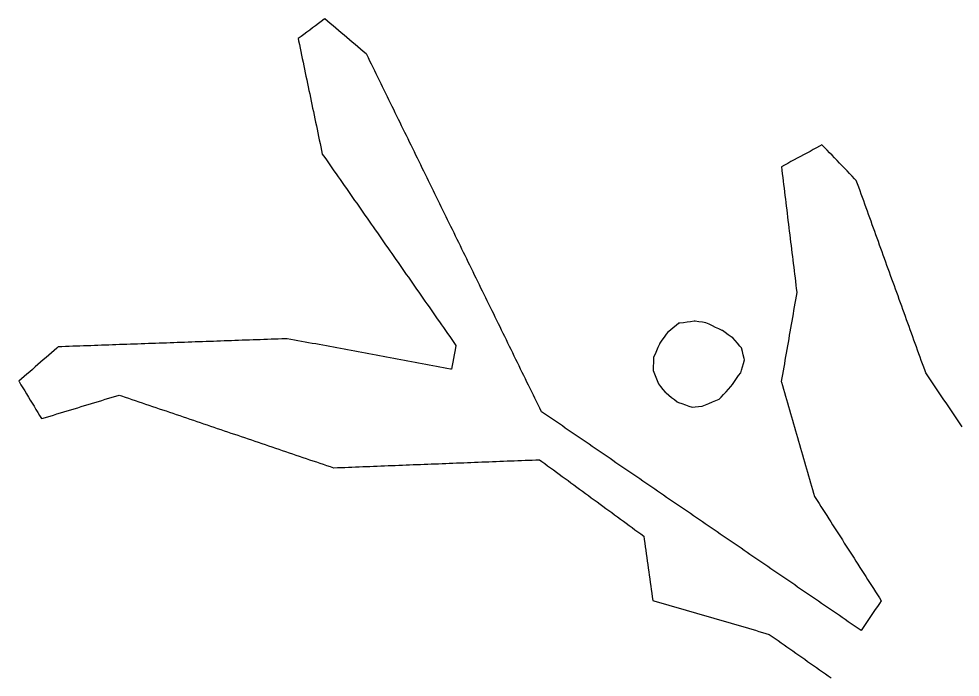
# Model space of a CAD drawing. Header units: millimetres. Extents: x 230 to 3347, y 514 to 5196.
# Drawn here: x 264.7 to 525.6, y 2448 to 2630.4 of the extents above; entities that cross this region are included whole.
import ezdxf

# ---------------------------------------------------------------- set-up
doc = ezdxf.new("R2010")
doc.units = ezdxf.units.MM
for name, color, linetype in [('ALL_ISLANDS', 7, 'Continuous'), ('OUTLINE_ISLAND_01', 7, 'Continuous'), ('OUTLINE_ISLAND_29', 7, 'Continuous')]:
    doc.layers.add(name, color=color, linetype=linetype)

msp = doc.modelspace()

# ---------------------------------------------------------------- linework, layer by layer
at = {"layer": 'ALL_ISLANDS'}
msp.add_lwpolyline([(526.1224, 2517.4189), (525.562, 2518.2472), (525.0016, 2519.0754), (524.4412, 2519.9036), (523.8807, 2520.7318), (523.3203, 2521.56), (522.7599, 2522.3882), (522.1995, 2523.2164), (521.639, 2524.0446), (521.0786, 2524.8728), (520.5182, 2525.701), (519.9578, 2526.5292), (519.3974, 2527.3574), (518.8369, 2528.1856), (518.2765, 2529.0139), (517.7161, 2529.8421), (517.1557, 2530.6703), (516.5953, 2531.4985), (516.0348, 2532.3267), (515.8185, 2532.9251), (515.4787, 2533.8656), (515.1388, 2534.8061), (514.7989, 2535.7465), (514.459, 2536.687), (514.1191, 2537.6275), (513.7792, 2538.5679), (513.4393, 2539.5084), (513.0994, 2540.4489), (512.7595, 2541.3893), (512.4197, 2542.3298), (512.0798, 2543.2703), (511.7399, 2544.2107), (511.4, 2545.1512), (511.0601, 2546.0917), (510.7202, 2547.0321), (510.3803, 2547.9726), (510.0404, 2548.9131), (509.7005, 2549.8535), (509.3606, 2550.794), (509.0208, 2551.7344), (508.6809, 2552.6749), (508.341, 2553.6154), (508.0011, 2554.5558), (507.6612, 2555.4963), (507.3213, 2556.4368), (506.9814, 2557.3772), (506.6415, 2558.3177), (506.3016, 2559.2582), (505.9617, 2560.1986), (505.6219, 2561.1391), (505.282, 2562.0796), (504.9421, 2563.02), (504.6022, 2563.9605), (504.2623, 2564.901), (503.9224, 2565.8414), (503.5825, 2566.7819), (503.2426, 2567.7224), (502.9027, 2568.6628), (502.5629, 2569.6033), (502.223, 2570.5438), (501.8831, 2571.4842), (501.5432, 2572.4247), (501.2033, 2573.3651), (500.8634, 2574.3056), (500.5235, 2575.2461), (500.1836, 2576.1865), (499.8437, 2577.127), (499.5038, 2578.0675), (499.164, 2579.0079), (498.8241, 2579.9484), (498.4842, 2580.8889), (498.1443, 2581.8293), (497.8044, 2582.7698), (497.4645, 2583.7103), (497.1246, 2584.6507), (496.7847, 2585.5912), (496.2989, 2586.0946), (495.6044, 2586.8141), (494.9099, 2587.5336), (494.2154, 2588.2531), (493.5209, 2588.9726), (492.8264, 2589.6921), (492.132, 2590.4116), (491.4375, 2591.1311), (490.743, 2591.8506), (490.0485, 2592.5701), (489.354, 2593.2896), (488.6595, 2594.0091), (487.9651, 2594.7287), (487.2706, 2595.4482), (486.5954, 2595.0852), (485.7146, 2594.6117), (484.8338, 2594.1382), (483.9531, 2593.6647), (483.0723, 2593.1912), (482.1915, 2592.7177), (481.3107, 2592.2442), (480.4299, 2591.7706), (479.5491, 2591.2971), (478.6683, 2590.8236), (477.7875, 2590.3501), (476.9067, 2589.8766), (476.026, 2589.4031), (476.1471, 2588.4144), (476.2687, 2587.4219), (476.3904, 2586.4293), (476.512, 2585.4367), (476.6336, 2584.4441), (476.7552, 2583.4516), (476.8769, 2582.459), (476.9985, 2581.4664), (477.1201, 2580.4738), (477.2418, 2579.4812), (477.3634, 2578.4887), (477.485, 2577.4961), (477.6066, 2576.5035), (477.7283, 2575.5109), (477.8499, 2574.5184), (477.9715, 2573.5258), (478.0932, 2572.5332), (478.2148, 2571.5406), (478.3364, 2570.5481), (478.458, 2569.5555), (478.5797, 2568.5629), (478.7013, 2567.5703), (478.8229, 2566.5778), (478.9446, 2565.5852), (479.0662, 2564.5926), (479.1878, 2563.6), (479.3094, 2562.6075), (479.4311, 2561.6149), (479.5527, 2560.6223), (479.6743, 2559.6297), (479.796, 2558.6372), (479.9176, 2557.6446), (480.0392, 2556.652), (480.1608, 2555.6594), (480.2825, 2554.6669), (480.2622, 2554.55), (480.0916, 2553.5647), (479.9209, 2552.5794), (479.7503, 2551.594), (479.5796, 2550.6087), (479.409, 2549.6234), (479.2383, 2548.638), (479.0677, 2547.6527), (478.897, 2546.6674), (478.7264, 2545.6821), (478.5557, 2544.6967), (478.385, 2543.7114), (478.2144, 2542.7261), (478.0437, 2541.7407), (477.8731, 2540.7554), (477.7024, 2539.7701), (477.5318, 2538.7847), (477.3611, 2537.7994), (477.1905, 2536.8141), (477.0198, 2535.8287), (476.8492, 2534.8434), (476.6785, 2533.8581), (476.5079, 2532.8727), (476.3372, 2531.8874), (476.1666, 2530.9021), (475.9959, 2529.9168), (476.0436, 2529.7519), (476.3219, 2528.7914), (476.6001, 2527.8309), (476.8784, 2526.8704), (477.1566, 2525.9099), (477.4349, 2524.9494), (477.7131, 2523.9889), (477.9914, 2523.0284), (478.2696, 2522.0679), (478.5479, 2521.1074), (478.8261, 2520.1468), (479.1043, 2519.1863), (479.3826, 2518.2258), (479.6608, 2517.2653), (479.9391, 2516.3048), (480.2173, 2515.3443), (480.4956, 2514.3838), (480.7738, 2513.4233), (481.0521, 2512.4628), (481.3303, 2511.5023), (481.6086, 2510.5417), (481.8868, 2509.5812), (482.1651, 2508.6207), (482.4433, 2507.6602), (482.7215, 2506.6997), (482.9998, 2505.7392), (483.278, 2504.7787), (483.5563, 2503.8182), (483.8345, 2502.8577), (484.1128, 2501.8972), (484.391, 2500.9366), (484.6693, 2499.9761), (484.9475, 2499.0156), (485.2258, 2498.0551), (485.3716, 2497.8273), (485.9107, 2496.9851), (486.4498, 2496.1428), (486.9889, 2495.3006), (487.5281, 2494.4584), (488.0672, 2493.6161), (488.6063, 2492.7739), (489.1454, 2491.9317), (489.6845, 2491.0894), (490.2237, 2490.2472), (490.7628, 2489.405), (491.3019, 2488.5628), (491.841, 2487.7205), (492.3801, 2486.8783), (492.9193, 2486.0361), (493.4584, 2485.1938), (493.9975, 2484.3516), (494.5366, 2483.5094), (495.0757, 2482.6671), (495.6148, 2481.8249), (496.154, 2480.9827), (496.6931, 2480.1405), (497.2322, 2479.2982), (497.7713, 2478.456), (498.3104, 2477.6138), (498.8496, 2476.7715), (499.3887, 2475.9293), (499.9278, 2475.0871), (500.4669, 2474.2449), (501.006, 2473.4026), (501.5451, 2472.5604), (502.0843, 2471.7182), (502.6234, 2470.8759), (503.1625, 2470.0337), (503.7016, 2469.1915), (503.1745, 2468.4207), (502.61, 2467.5952), (502.0455, 2466.7698), (501.481, 2465.9443), (500.9165, 2465.1189), (500.352, 2464.2935), (499.7875, 2463.468), (499.2231, 2462.6426), (498.6586, 2461.8171), (498.0941, 2460.9917), (497.8589, 2461.1526), (497.0335, 2461.7171), (496.2081, 2462.2817), (495.3827, 2462.8463), (494.5574, 2463.4109), (493.732, 2463.9754), (492.9066, 2464.54), (492.0812, 2465.1046), (491.2558, 2465.6691), (490.4304, 2466.2337), (489.605, 2466.7983), (488.7797, 2467.3629), (487.9543, 2467.9274), (487.1289, 2468.492), (486.3035, 2469.0566), (485.4781, 2469.6212), (484.6527, 2470.1857), (483.8274, 2470.7503), (483.002, 2471.3149), (482.1766, 2471.8794), (481.3512, 2472.444), (480.5258, 2473.0086), (479.7004, 2473.5732), (478.8751, 2474.1377), (478.0497, 2474.7023), (477.2243, 2475.2669), (476.3989, 2475.8314), (475.5735, 2476.396), (474.7481, 2476.9606), (473.9228, 2477.5252), (473.0974, 2478.0897), (472.272, 2478.6543), (471.4466, 2479.2189), (470.6212, 2479.7835), (469.7958, 2480.348), (468.9705, 2480.9126), (468.1451, 2481.4772), (467.3197, 2482.0417), (466.4943, 2482.6063), (465.6689, 2483.1709), (464.8435, 2483.7355), (464.0182, 2484.3), (463.1928, 2484.8646), (462.3674, 2485.4292), (461.542, 2485.9938), (460.7166, 2486.5583), (459.8912, 2487.1229), (459.0659, 2487.6875), (458.2405, 2488.252), (457.4151, 2488.8166), (456.5897, 2489.3812), (455.7643, 2489.9458), (454.9389, 2490.5103), (454.1136, 2491.0749), (453.2882, 2491.6395), (452.4628, 2492.2041), (451.6374, 2492.7686), (450.812, 2493.3332), (449.9866, 2493.8978), (449.1613, 2494.4623), (448.3359, 2495.0269), (447.5105, 2495.5915), (446.6851, 2496.1561), (445.8597, 2496.7206), (445.0343, 2497.2852), (444.209, 2497.8498), (443.3836, 2498.4143), (442.5582, 2498.9789), (441.7328, 2499.5435), (440.9074, 2500.1081), (440.082, 2500.6726), (439.2567, 2501.2372), (438.4313, 2501.8018), (437.6059, 2502.3664), (436.7805, 2502.9309), (435.9551, 2503.4955), (435.1297, 2504.0601), (434.3044, 2504.6246), (433.479, 2505.1892), (432.6536, 2505.7538), (431.8282, 2506.3184), (431.0028, 2506.8829), (430.1774, 2507.4475), (429.3521, 2508.0121), (428.5267, 2508.5767), (427.7013, 2509.1412), (426.8759, 2509.7058), (426.0505, 2510.2704), (425.2251, 2510.8349), (424.3998, 2511.3995), (423.5744, 2511.9641), (422.749, 2512.5287), (421.9236, 2513.0932), (421.0982, 2513.6578), (420.2728, 2514.2224), (419.4475, 2514.7869), (418.6221, 2515.3515), (417.7967, 2515.9161), (416.9713, 2516.4807), (416.1459, 2517.0452), (415.3205, 2517.6098), (414.4952, 2518.1744), (413.6698, 2518.739), (412.8444, 2519.3035), (412.019, 2519.8681), (411.1936, 2520.4327), (410.3682, 2520.9972), (409.5428, 2521.5618), (409.4802, 2521.6899), (409.0405, 2522.588), (408.6009, 2523.4862), (408.1612, 2524.3844), (407.7216, 2525.2826), (407.2819, 2526.1807), (406.8423, 2527.0789), (406.4026, 2527.9771), (405.963, 2528.8752), (405.5233, 2529.7734), (405.0837, 2530.6716), (404.644, 2531.5697), (404.2044, 2532.4679), (403.7647, 2533.3661), (403.3251, 2534.2642), (402.8854, 2535.1624), (402.4458, 2536.0606), (402.0061, 2536.9587), (401.5665, 2537.8569), (401.1268, 2538.7551), (400.6872, 2539.6533), (400.2475, 2540.5514), (399.8079, 2541.4496), (399.3682, 2542.3478), (398.9286, 2543.2459), (398.4889, 2544.1441), (398.0493, 2545.0423), (397.6096, 2545.9404), (397.1699, 2546.8386), (396.7303, 2547.7368), (396.2906, 2548.6349), (395.851, 2549.5331), (395.4113, 2550.4313), (394.9717, 2551.3294), (394.532, 2552.2276), (394.0924, 2553.1258), (393.6527, 2554.024), (393.2131, 2554.9221), (392.7734, 2555.8203), (392.3338, 2556.7185), (391.8941, 2557.6166), (391.4545, 2558.5148), (391.0148, 2559.413), (390.5752, 2560.3111), (390.1355, 2561.2093), (389.6959, 2562.1075), (389.2562, 2563.0056), (388.8166, 2563.9038), (388.3769, 2564.802), (387.9373, 2565.7002), (387.4976, 2566.5983), (387.058, 2567.4965), (386.6183, 2568.3947), (386.1787, 2569.2928), (385.739, 2570.191), (385.2994, 2571.0892), (384.8597, 2571.9873), (384.4201, 2572.8855), (383.9804, 2573.7837), (383.5408, 2574.6818), (383.1011, 2575.58), (382.6615, 2576.4782), (382.2218, 2577.3763), (381.7822, 2578.2745), (381.3425, 2579.1727), (380.9029, 2580.0709), (380.4632, 2580.969), (380.0236, 2581.8672), (379.5839, 2582.7654), (379.1443, 2583.6635), (378.7046, 2584.5617), (378.265, 2585.4599), (377.8253, 2586.358), (377.3857, 2587.2562), (376.946, 2588.1544), (376.5064, 2589.0525), (376.0667, 2589.9507), (375.6271, 2590.8489), (375.1874, 2591.747), (374.7478, 2592.6452), (374.3081, 2593.5434), (373.8685, 2594.4416), (373.4288, 2595.3397), (372.9892, 2596.2379), (372.5495, 2597.1361), (372.1099, 2598.0342), (371.6702, 2598.9324), (371.2306, 2599.8306), (370.7909, 2600.7287), (370.3513, 2601.6269), (369.9116, 2602.5251), (369.472, 2603.4232), (369.0323, 2604.3214), (368.5927, 2605.2196), (368.153, 2606.1178), (367.7134, 2607.0159), (367.2737, 2607.9141), (366.8341, 2608.8123), (366.3944, 2609.7104), (365.9548, 2610.6086), (365.5151, 2611.5068), (365.0755, 2612.4049), (364.6358, 2613.3031), (364.1962, 2614.2013), (363.7565, 2615.0994), (363.3169, 2615.9976), (362.8772, 2616.8958), (362.4376, 2617.7939), (361.9979, 2618.6921), (361.5582, 2619.5903), (361.1186, 2620.4885), (360.9154, 2620.661), (360.1531, 2621.3083), (359.3909, 2621.9556), (358.6286, 2622.6029), (357.8664, 2623.2502), (357.1041, 2623.8974), (356.3419, 2624.5447), (355.5796, 2625.192), (354.8174, 2625.8393), (354.0551, 2626.4866), (353.2929, 2627.1339), (352.5306, 2627.7811), (351.7684, 2628.4284), (351.0061, 2629.0757), (350.2439, 2629.723), (349.4816, 2630.3703), (349.3226, 2630.2521), (348.5199, 2629.6557), (347.7172, 2629.0593), (346.9145, 2628.4629), (346.1118, 2627.8665), (345.3091, 2627.2702), (344.5064, 2626.6738), (343.7037, 2626.0774), (342.901, 2625.481), (342.0983, 2624.8846), (342.2313, 2624.2504), (342.4365, 2623.2717), (342.6418, 2622.293), (342.847, 2621.3143), (343.0523, 2620.3356), (343.2575, 2619.3569), (343.4628, 2618.3782), (343.668, 2617.3994), (343.8733, 2616.4207), (344.0785, 2615.442), (344.2838, 2614.4633), (344.489, 2613.4846), (344.6943, 2612.5059), (344.8995, 2611.5272), (345.1048, 2610.5485), (345.31, 2609.5698), (345.5153, 2608.5911), (345.7205, 2607.6124), (345.9258, 2606.6336), (346.131, 2605.6549), (346.3363, 2604.6762), (346.5415, 2603.6975), (346.7468, 2602.7188), (346.952, 2601.7401), (347.1573, 2600.7614), (347.3625, 2599.7827), (347.5678, 2598.804), (347.773, 2597.8253), (347.9783, 2596.8465), (348.1835, 2595.8678), (348.3888, 2594.8891), (348.594, 2593.9104), (348.7993, 2592.9317), (349.1734, 2592.3961), (349.746, 2591.5762), (350.3186, 2590.7564), (350.8913, 2589.9366), (351.4639, 2589.1167), (352.0365, 2588.2969), (352.6091, 2587.4771), (353.1817, 2586.6573), (353.7543, 2585.8374), (354.3269, 2585.0176), (354.8995, 2584.1978), (355.4721, 2583.378), (356.0448, 2582.5581), (356.6174, 2581.7383), (357.19, 2580.9185), (357.7626, 2580.0986), (358.3352, 2579.2788), (358.9078, 2578.459), (359.4804, 2577.6392), (360.053, 2576.8193), (360.6256, 2575.9995), (361.1983, 2575.1797), (361.7709, 2574.3599), (362.3435, 2573.54), (362.9161, 2572.7202), (363.4887, 2571.9004), (364.0613, 2571.0806), (364.6339, 2570.2607), (365.2065, 2569.4409), (365.7792, 2568.6211), (366.3518, 2567.8012), (366.9244, 2566.9814), (367.497, 2566.1616), (368.0696, 2565.3418), (368.6422, 2564.5219), (369.2148, 2563.7021), (369.7874, 2562.8823), (370.36, 2562.0625), (370.9327, 2561.2426), (371.5053, 2560.4228), (372.0779, 2559.603), (372.6505, 2558.7831), (373.2231, 2557.9633), (373.7957, 2557.1435), (374.3683, 2556.3237), (374.9409, 2555.5038), (375.5135, 2554.684), (376.0862, 2553.8642), (376.6588, 2553.0444), (377.2314, 2552.2245), (377.804, 2551.4047), (378.3766, 2550.5849), (378.9492, 2549.7651), (379.5218, 2548.9452), (380.0944, 2548.1254), (380.667, 2547.3056), (381.2397, 2546.4857), (381.8123, 2545.6659), (382.3849, 2544.8461), (382.9575, 2544.0263), (383.5301, 2543.2064), (384.1027, 2542.3866), (384.6753, 2541.5668), (385.2479, 2540.747), (385.8206, 2539.9271), (385.6938, 2539.2371), (385.5131, 2538.2536), (385.3325, 2537.27), (385.1518, 2536.2865), (384.9711, 2535.3029), (384.7904, 2534.3194), (384.6098, 2533.3359), (384.3343, 2533.387), (383.3511, 2533.5693), (382.3678, 2533.7517), (381.3846, 2533.9341), (380.4014, 2534.1165), (379.4182, 2534.2989), (378.4349, 2534.4813), (377.4517, 2534.6637), (376.4685, 2534.8461), (375.4853, 2535.0284), (374.502, 2535.2108), (373.5188, 2535.3932), (372.5356, 2535.5756), (371.5523, 2535.758), (370.5691, 2535.9404), (369.5859, 2536.1228), (368.6027, 2536.3052), (367.6194, 2536.4876), (366.6362, 2536.6699), (365.653, 2536.8523), (364.6698, 2537.0347), (363.6865, 2537.2171), (362.7033, 2537.3995), (361.7201, 2537.5819), (360.7369, 2537.7643), (359.7536, 2537.9467), (358.7704, 2538.1291), (357.7872, 2538.3114), (356.804, 2538.4938), (355.8207, 2538.6762), (354.8375, 2538.8586), (353.8543, 2539.041), (352.871, 2539.2234), (351.8878, 2539.4058), (350.9046, 2539.5882), (349.9214, 2539.7706), (348.9381, 2539.9529), (347.9549, 2540.1353), (346.9717, 2540.3177), (345.9885, 2540.5001), (345.0052, 2540.6825), (344.022, 2540.8649), (343.0388, 2541.0473), (342.0556, 2541.2297), (341.0723, 2541.412), (340.0891, 2541.5944), (339.1059, 2541.7768), (338.5959, 2541.7588), (337.5966, 2541.7235), (336.5972, 2541.6881), (335.5978, 2541.6528), (334.5984, 2541.6174), (333.5991, 2541.5821), (332.5997, 2541.5468), (331.6003, 2541.5114), (330.6009, 2541.4761), (329.6016, 2541.4407), (328.6022, 2541.4054), (327.6028, 2541.3701), (326.6034, 2541.3347), (325.6041, 2541.2994), (324.6047, 2541.264), (323.6053, 2541.2287), (322.6059, 2541.1934), (321.6066, 2541.158), (320.6072, 2541.1227), (319.6078, 2541.0873), (318.6084, 2541.052), (317.6091, 2541.0167), (316.6097, 2540.9813), (315.6103, 2540.946), (314.6109, 2540.9106), (313.6116, 2540.8753), (312.6122, 2540.84), (311.6128, 2540.8046), (310.6134, 2540.7693), (309.614, 2540.7339), (308.6147, 2540.6986), (307.6153, 2540.6633), (306.6159, 2540.6279), (305.6165, 2540.5926), (304.6172, 2540.5573), (303.6178, 2540.5219), (302.6184, 2540.4866), (301.619, 2540.4512), (300.6197, 2540.4159), (299.6203, 2540.3806), (298.6209, 2540.3452), (297.6215, 2540.3099), (296.6222, 2540.2745), (295.6228, 2540.2392), (294.6234, 2540.2039), (293.624, 2540.1685), (292.6247, 2540.1332), (291.6253, 2540.0978), (290.6259, 2540.0625), (289.6265, 2540.0272), (288.6272, 2539.9918), (287.6278, 2539.9565), (286.6284, 2539.9211), (285.629, 2539.8858), (284.6297, 2539.8505), (283.6303, 2539.8151), (282.6309, 2539.7798), (281.6315, 2539.7444), (280.6322, 2539.7091), (279.6328, 2539.6738), (278.6334, 2539.6384), (277.634, 2539.6031), (276.6347, 2539.5677), (275.6353, 2539.5324), (275.2608, 2539.2062), (274.5068, 2538.5493), (273.7528, 2537.8924), (272.9988, 2537.2356), (272.2448, 2536.5787), (271.4908, 2535.9218), (270.7368, 2535.265), (269.9827, 2534.6081), (269.2287, 2533.9512), (268.4747, 2533.2944), (267.7207, 2532.6375), (266.9667, 2531.9806), (266.2127, 2531.3238), (265.4587, 2530.6669), (264.7047, 2530.01), (264.7705, 2529.9015), (265.2892, 2529.0466), (265.8079, 2528.1916), (266.3266, 2527.3367), (266.8453, 2526.4817), (267.364, 2525.6268), (267.8827, 2524.7718), (268.4014, 2523.9169), (268.9201, 2523.0619), (269.4388, 2522.2069), (269.9575, 2521.352), (270.4762, 2520.497), (270.9949, 2519.6421), (271.4463, 2519.779), (272.4033, 2520.0692), (273.3602, 2520.3594), (274.3172, 2520.6496), (275.2742, 2520.9398), (276.2311, 2521.23), (277.1881, 2521.5202), (278.1451, 2521.8104), (279.102, 2522.1006), (280.059, 2522.3908), (281.0159, 2522.681), (281.9729, 2522.9712), (282.9299, 2523.2614), (283.8868, 2523.5516), (284.8438, 2523.8418), (285.8008, 2524.132), (286.7577, 2524.4222), (287.7147, 2524.7124), (288.6717, 2525.0026), (289.6286, 2525.2928), (290.5856, 2525.583), (291.5426, 2525.8732), (292.4995, 2526.1634), (293.18, 2525.9328), (294.1271, 2525.6119), (295.0742, 2525.291), (296.0213, 2524.9701), (296.9684, 2524.6491), (297.9155, 2524.3282), (298.8626, 2524.0073), (299.8097, 2523.6863), (300.7568, 2523.3654), (301.7039, 2523.0445), (302.651, 2522.7235), (303.5981, 2522.4026), (304.5452, 2522.0817), (305.4923, 2521.7608), (306.4394, 2521.4398), (307.3865, 2521.1189), (308.3336, 2520.798), (309.2807, 2520.477), (310.2278, 2520.1561), (311.1749, 2519.8352), (312.1221, 2519.5143), (313.0692, 2519.1933), (314.0163, 2518.8724), (314.9634, 2518.5515), (315.9105, 2518.2305), (316.8576, 2517.9096), (317.8047, 2517.5887), (318.7518, 2517.2678), (319.6989, 2516.9468), (320.646, 2516.6259), (321.5931, 2516.305), (322.5402, 2515.984), (323.4873, 2515.6631), (324.4344, 2515.3422), (325.3815, 2515.0213), (326.3286, 2514.7003), (327.2757, 2514.3794), (328.2228, 2514.0585), (329.1699, 2513.7375), (330.117, 2513.4166), (331.0641, 2513.0957), (332.0112, 2512.7747), (332.9583, 2512.4538), (333.9054, 2512.1329), (334.8525, 2511.812), (335.7996, 2511.491), (336.7467, 2511.1701), (337.6938, 2510.8492), (338.6409, 2510.5282), (339.588, 2510.2073), (340.5351, 2509.8864), (341.4823, 2509.5655), (342.4294, 2509.2445), (343.3765, 2508.9236), (344.3236, 2508.6027), (345.2707, 2508.2817), (346.2178, 2507.9608), (347.1649, 2507.6399), (348.112, 2507.319), (349.0591, 2506.998), (350.0062, 2506.6771), (350.9533, 2506.3562), (351.9004, 2506.0352), (352.0205, 2506.0399), (353.0197, 2506.079), (354.0189, 2506.118), (355.0182, 2506.157), (356.0174, 2506.1961), (357.0166, 2506.2351), (358.0159, 2506.2741), (359.0151, 2506.3132), (360.0144, 2506.3522), (361.0136, 2506.3912), (362.0128, 2506.4303), (363.0121, 2506.4693), (364.0113, 2506.5083), (365.0105, 2506.5474), (366.0098, 2506.5864), (367.009, 2506.6254), (368.0083, 2506.6645), (369.0075, 2506.7035), (370.0067, 2506.7425), (371.006, 2506.7816), (372.0052, 2506.8206), (373.0044, 2506.8596), (374.0037, 2506.8987), (375.0029, 2506.9377), (376.0022, 2506.9767), (377.0014, 2507.0158), (378.0006, 2507.0548), (378.9999, 2507.0938), (379.9991, 2507.1329), (380.9984, 2507.1719), (381.9976, 2507.2109), (382.9968, 2507.25), (383.9961, 2507.289), (384.9953, 2507.328), (385.9945, 2507.3671), (386.9938, 2507.4061), (387.993, 2507.4451), (388.9923, 2507.4842), (389.9915, 2507.5232), (390.9907, 2507.5622), (391.99, 2507.6013), (392.9892, 2507.6403), (393.9884, 2507.6793), (394.9877, 2507.7184), (395.9869, 2507.7574), (396.9862, 2507.7964), (397.9854, 2507.8355), (398.9846, 2507.8745), (399.9839, 2507.9135), (400.9831, 2507.9526), (401.9823, 2507.9916), (402.9816, 2508.0306), (403.9808, 2508.0697), (404.9801, 2508.1087), (405.9793, 2508.1477), (406.9785, 2508.1868), (407.9778, 2508.2258), (408.977, 2508.2648), (409.6273, 2507.789), (410.4344, 2507.1985), (411.2415, 2506.6081), (412.0485, 2506.0176), (412.8556, 2505.4271), (413.6626, 2504.8367), (414.4697, 2504.2462), (415.2768, 2503.6557), (416.0838, 2503.0653), (416.8909, 2502.4748), (417.6979, 2501.8843), (418.505, 2501.2938), (419.312, 2500.7034), (420.1191, 2500.1129), (420.9262, 2499.5224), (421.7332, 2498.932), (422.5403, 2498.3415), (423.3473, 2497.751), (424.1544, 2497.1606), (424.9615, 2496.5701), (425.7685, 2495.9796), (426.5756, 2495.3891), (427.3826, 2494.7987), (428.1897, 2494.2082), (428.9968, 2493.6177), (429.8038, 2493.0273), (430.6109, 2492.4368), (431.4179, 2491.8463), (432.225, 2491.2558), (433.0321, 2490.6654), (433.8391, 2490.0749), (434.6462, 2489.4844), (435.4532, 2488.894), (436.2603, 2488.3035), (437.0674, 2487.713), (437.8744, 2487.1226), (438.0096, 2486.1558), (438.1481, 2485.1655), (438.2866, 2484.1751), (438.4251, 2483.1847), (438.5636, 2482.1944), (438.7021, 2481.204), (438.8406, 2480.2137), (438.9791, 2479.2233), (439.1176, 2478.2329), (439.2561, 2477.2426), (439.3946, 2476.2522), (439.533, 2475.2618), (439.6715, 2474.2715), (439.81, 2473.2811), (439.9485, 2472.2907), (440.087, 2471.3004), (440.2255, 2470.31), (440.364, 2469.3197), (440.983, 2469.1391), (441.943, 2468.859), (442.903, 2468.579), (443.863, 2468.299), (444.823, 2468.0189), (445.783, 2467.7389), (446.743, 2467.4588), (447.7029, 2467.1788), (448.6629, 2466.8988), (449.6229, 2466.6187), (450.5829, 2466.3387), (451.5429, 2466.0586), (452.5029, 2465.7786), (453.4629, 2465.4986), (454.4229, 2465.2185), (455.3829, 2464.9385), (456.3428, 2464.6584), (457.3028, 2464.3784), (458.2628, 2464.0984), (459.2228, 2463.8183), (460.1828, 2463.5383), (461.1428, 2463.2582), (462.1028, 2462.9782), (463.0628, 2462.6982), (464.0228, 2462.4181), (464.9827, 2462.1381), (465.9427, 2461.858), (466.9027, 2461.578), (467.8627, 2461.298), (468.8227, 2461.0179), (469.7827, 2460.7379), (470.7427, 2460.4578), (471.7027, 2460.1778), (472.6626, 2459.8978), (473.4802, 2459.3229), (474.2983, 2458.7477), (475.1163, 2458.1725), (475.9343, 2457.5974), (476.7524, 2457.0222), (477.5704, 2456.447), (478.3884, 2455.8719), (479.2065, 2455.2967), (480.0245, 2454.7215), (480.8425, 2454.1463), (481.6606, 2453.5712), (482.4786, 2452.996), (483.2966, 2452.4208), (484.1147, 2451.8457), (484.9327, 2451.2705), (485.7507, 2450.6953), (486.5688, 2450.1201), (487.3868, 2449.545), (488.2048, 2448.9698), (489.0229, 2448.3946), (489.8409, 2447.8194)], dxfattribs=at)
msp.add_lwpolyline([(447.6358, 2546.0654), (446.855, 2545.4407), (446.0741, 2544.816), (445.2932, 2544.1913), (444.5124, 2543.5666), (444.1012, 2543.0027), (443.512, 2542.1947), (442.9227, 2541.3867), (442.3335, 2540.5788), (442.2115, 2540.2976), (441.8133, 2539.3803), (441.415, 2538.463), (441.0168, 2537.5457), (440.6186, 2536.6284), (440.5957, 2536.1448), (440.5484, 2535.1459), (440.5011, 2534.147), (440.4538, 2533.1482), (440.5044, 2533.0147), (440.8589, 2532.0796), (441.2135, 2531.1446), (441.5681, 2530.2096), (441.9226, 2529.2745), (442.5538, 2528.5072), (443.1891, 2527.7349), (443.8243, 2526.9626), (444.0488, 2526.7819), (444.8277, 2526.1547), (445.6066, 2525.5275), (446.3854, 2524.9003), (447.1643, 2524.2731), (447.5357, 2524.1399), (448.477, 2523.8021), (449.4182, 2523.4644), (450.3595, 2523.1267), (451.3007, 2522.7889), (452.0846, 2522.88), (453.078, 2522.9953), (454.0713, 2523.1107), (454.1068, 2523.1251), (455.0332, 2523.5017), (455.9596, 2523.8782), (456.886, 2524.2548), (457.8124, 2524.6314), (458.7388, 2525.0079), (459.3103, 2525.6196), (459.9931, 2526.3502), (460.6758, 2527.0809), (461.3585, 2527.8115), (462.0413, 2528.5422), (462.4434, 2529.1097), (463.0216, 2529.9256), (463.5998, 2530.7415), (464.178, 2531.5574), (464.7562, 2532.3733), (464.947, 2533.0344), (465.2242, 2533.9952), (465.5014, 2534.956), (465.7787, 2535.9168), (465.687, 2536.3085), (465.4591, 2537.2821), (465.2312, 2538.2558), (465.0033, 2539.2295), (464.537, 2539.7612), (463.8777, 2540.513), (463.2183, 2541.2648), (462.559, 2542.0167), (462.123, 2542.3181), (461.3004, 2542.8868), (460.4779, 2543.4556), (459.6554, 2544.0243), (459.593, 2544.0541), (458.6905, 2544.4848), (457.788, 2544.9155), (456.8855, 2545.3462), (455.983, 2545.7769), (455.0805, 2546.2076), (454.1505, 2546.3451), (453.1613, 2546.4914), (452.172, 2546.6377), (451.8548, 2546.5977), (450.8626, 2546.4725), (449.8705, 2546.3473), (448.8784, 2546.2221), (447.8862, 2546.097)], close=True, dxfattribs=at)
at = {"layer": 'OUTLINE_ISLAND_01'}
msp.add_lwpolyline([(526.1224, 2517.4189), (525.562, 2518.2472), (525.0016, 2519.0754), (524.4412, 2519.9036), (523.8807, 2520.7318), (523.3203, 2521.56), (522.7599, 2522.3882), (522.1995, 2523.2164), (521.639, 2524.0446), (521.0786, 2524.8728), (520.5182, 2525.701), (519.9578, 2526.5292), (519.3974, 2527.3574), (518.8369, 2528.1856), (518.2765, 2529.0139), (517.7161, 2529.8421), (517.1557, 2530.6703), (516.5953, 2531.4985), (516.0348, 2532.3267), (515.8185, 2532.9251), (515.4787, 2533.8656), (515.1388, 2534.8061), (514.7989, 2535.7465), (514.459, 2536.687), (514.1191, 2537.6275), (513.7792, 2538.5679), (513.4393, 2539.5084), (513.0994, 2540.4489), (512.7595, 2541.3893), (512.4197, 2542.3298), (512.0798, 2543.2703), (511.7399, 2544.2107), (511.4, 2545.1512), (511.0601, 2546.0917), (510.7202, 2547.0321), (510.3803, 2547.9726), (510.0404, 2548.9131), (509.7005, 2549.8535), (509.3606, 2550.794), (509.0208, 2551.7344), (508.6809, 2552.6749), (508.341, 2553.6154), (508.0011, 2554.5558), (507.6612, 2555.4963), (507.3213, 2556.4368), (506.9814, 2557.3772), (506.6415, 2558.3177), (506.3016, 2559.2582), (505.9617, 2560.1986), (505.6219, 2561.1391), (505.282, 2562.0796), (504.9421, 2563.02), (504.6022, 2563.9605), (504.2623, 2564.901), (503.9224, 2565.8414), (503.5825, 2566.7819), (503.2426, 2567.7224), (502.9027, 2568.6628), (502.5629, 2569.6033), (502.223, 2570.5438), (501.8831, 2571.4842), (501.5432, 2572.4247), (501.2033, 2573.3651), (500.8634, 2574.3056), (500.5235, 2575.2461), (500.1836, 2576.1865), (499.8437, 2577.127), (499.5038, 2578.0675), (499.164, 2579.0079), (498.8241, 2579.9484), (498.4842, 2580.8889), (498.1443, 2581.8293), (497.8044, 2582.7698), (497.4645, 2583.7103), (497.1246, 2584.6507), (496.7847, 2585.5912), (496.2989, 2586.0946), (495.6044, 2586.8141), (494.9099, 2587.5336), (494.2154, 2588.2531), (493.5209, 2588.9726), (492.8264, 2589.6921), (492.132, 2590.4116), (491.4375, 2591.1311), (490.743, 2591.8506), (490.0485, 2592.5701), (489.354, 2593.2896), (488.6595, 2594.0091), (487.9651, 2594.7287), (487.2706, 2595.4482), (486.5954, 2595.0852), (485.7146, 2594.6117), (484.8338, 2594.1382), (483.9531, 2593.6647), (483.0723, 2593.1912), (482.1915, 2592.7177), (481.3107, 2592.2442), (480.4299, 2591.7706), (479.5491, 2591.2971), (478.6683, 2590.8236), (477.7875, 2590.3501), (476.9067, 2589.8766), (476.026, 2589.4031), (476.1471, 2588.4144), (476.2687, 2587.4219), (476.3904, 2586.4293), (476.512, 2585.4367), (476.6336, 2584.4441), (476.7552, 2583.4516), (476.8769, 2582.459), (476.9985, 2581.4664), (477.1201, 2580.4738), (477.2418, 2579.4812), (477.3634, 2578.4887), (477.485, 2577.4961), (477.6066, 2576.5035), (477.7283, 2575.5109), (477.8499, 2574.5184), (477.9715, 2573.5258), (478.0932, 2572.5332), (478.2148, 2571.5406), (478.3364, 2570.5481), (478.458, 2569.5555), (478.5797, 2568.5629), (478.7013, 2567.5703), (478.8229, 2566.5778), (478.9446, 2565.5852), (479.0662, 2564.5926), (479.1878, 2563.6), (479.3094, 2562.6075), (479.4311, 2561.6149), (479.5527, 2560.6223), (479.6743, 2559.6297), (479.796, 2558.6372), (479.9176, 2557.6446), (480.0392, 2556.652), (480.1608, 2555.6594), (480.2825, 2554.6669), (480.2622, 2554.55), (480.0916, 2553.5647), (479.9209, 2552.5794), (479.7503, 2551.594), (479.5796, 2550.6087), (479.409, 2549.6234), (479.2383, 2548.638), (479.0677, 2547.6527), (478.897, 2546.6674), (478.7264, 2545.6821), (478.5557, 2544.6967), (478.385, 2543.7114), (478.2144, 2542.7261), (478.0437, 2541.7407), (477.8731, 2540.7554), (477.7024, 2539.7701), (477.5318, 2538.7847), (477.3611, 2537.7994), (477.1905, 2536.8141), (477.0198, 2535.8287), (476.8492, 2534.8434), (476.6785, 2533.8581), (476.5079, 2532.8727), (476.3372, 2531.8874), (476.1666, 2530.9021), (475.9959, 2529.9168), (476.0436, 2529.7519), (476.3219, 2528.7914), (476.6001, 2527.8309), (476.8784, 2526.8704), (477.1566, 2525.9099), (477.4349, 2524.9494), (477.7131, 2523.9889), (477.9914, 2523.0284), (478.2696, 2522.0679), (478.5479, 2521.1074), (478.8261, 2520.1468), (479.1043, 2519.1863), (479.3826, 2518.2258), (479.6608, 2517.2653), (479.9391, 2516.3048), (480.2173, 2515.3443), (480.4956, 2514.3838), (480.7738, 2513.4233), (481.0521, 2512.4628), (481.3303, 2511.5023), (481.6086, 2510.5417), (481.8868, 2509.5812), (482.1651, 2508.6207), (482.4433, 2507.6602), (482.7215, 2506.6997), (482.9998, 2505.7392), (483.278, 2504.7787), (483.5563, 2503.8182), (483.8345, 2502.8577), (484.1128, 2501.8972), (484.391, 2500.9366), (484.6693, 2499.9761), (484.9475, 2499.0156), (485.2258, 2498.0551), (485.3716, 2497.8273), (485.9107, 2496.9851), (486.4498, 2496.1428), (486.9889, 2495.3006), (487.5281, 2494.4584), (488.0672, 2493.6161), (488.6063, 2492.7739), (489.1454, 2491.9317), (489.6845, 2491.0894), (490.2237, 2490.2472), (490.7628, 2489.405), (491.3019, 2488.5628), (491.841, 2487.7205), (492.3801, 2486.8783), (492.9193, 2486.0361), (493.4584, 2485.1938), (493.9975, 2484.3516), (494.5366, 2483.5094), (495.0757, 2482.6671), (495.6148, 2481.8249), (496.154, 2480.9827), (496.6931, 2480.1405), (497.2322, 2479.2982), (497.7713, 2478.456), (498.3104, 2477.6138), (498.8496, 2476.7715), (499.3887, 2475.9293), (499.9278, 2475.0871), (500.4669, 2474.2449), (501.006, 2473.4026), (501.5451, 2472.5604), (502.0843, 2471.7182), (502.6234, 2470.8759), (503.1625, 2470.0337), (503.7016, 2469.1915), (503.1745, 2468.4207), (502.61, 2467.5952), (502.0455, 2466.7698), (501.481, 2465.9443), (500.9165, 2465.1189), (500.352, 2464.2935), (499.7875, 2463.468), (499.2231, 2462.6426), (498.6586, 2461.8171), (498.0941, 2460.9917), (497.8589, 2461.1526), (497.0335, 2461.7171), (496.2081, 2462.2817), (495.3827, 2462.8463), (494.5574, 2463.4109), (493.732, 2463.9754), (492.9066, 2464.54), (492.0812, 2465.1046), (491.2558, 2465.6691), (490.4304, 2466.2337), (489.605, 2466.7983), (488.7797, 2467.3629), (487.9543, 2467.9274), (487.1289, 2468.492), (486.3035, 2469.0566), (485.4781, 2469.6212), (484.6527, 2470.1857), (483.8274, 2470.7503), (483.002, 2471.3149), (482.1766, 2471.8794), (481.3512, 2472.444), (480.5258, 2473.0086), (479.7004, 2473.5732), (478.8751, 2474.1377), (478.0497, 2474.7023), (477.2243, 2475.2669), (476.3989, 2475.8314), (475.5735, 2476.396), (474.7481, 2476.9606), (473.9228, 2477.5252), (473.0974, 2478.0897), (472.272, 2478.6543), (471.4466, 2479.2189), (470.6212, 2479.7835), (469.7958, 2480.348), (468.9705, 2480.9126), (468.1451, 2481.4772), (467.3197, 2482.0417), (466.4943, 2482.6063), (465.6689, 2483.1709), (464.8435, 2483.7355), (464.0182, 2484.3), (463.1928, 2484.8646), (462.3674, 2485.4292), (461.542, 2485.9938), (460.7166, 2486.5583), (459.8912, 2487.1229), (459.0659, 2487.6875), (458.2405, 2488.252), (457.4151, 2488.8166), (456.5897, 2489.3812), (455.7643, 2489.9458), (454.9389, 2490.5103), (454.1136, 2491.0749), (453.2882, 2491.6395), (452.4628, 2492.2041), (451.6374, 2492.7686), (450.812, 2493.3332), (449.9866, 2493.8978), (449.1613, 2494.4623), (448.3359, 2495.0269), (447.5105, 2495.5915), (446.6851, 2496.1561), (445.8597, 2496.7206), (445.0343, 2497.2852), (444.209, 2497.8498), (443.3836, 2498.4143), (442.5582, 2498.9789), (441.7328, 2499.5435), (440.9074, 2500.1081), (440.082, 2500.6726), (439.2567, 2501.2372), (438.4313, 2501.8018), (437.6059, 2502.3664), (436.7805, 2502.9309), (435.9551, 2503.4955), (435.1297, 2504.0601), (434.3044, 2504.6246), (433.479, 2505.1892), (432.6536, 2505.7538), (431.8282, 2506.3184), (431.0028, 2506.8829), (430.1774, 2507.4475), (429.3521, 2508.0121), (428.5267, 2508.5767), (427.7013, 2509.1412), (426.8759, 2509.7058), (426.0505, 2510.2704), (425.2251, 2510.8349), (424.3998, 2511.3995), (423.5744, 2511.9641), (422.749, 2512.5287), (421.9236, 2513.0932), (421.0982, 2513.6578), (420.2728, 2514.2224), (419.4475, 2514.7869), (418.6221, 2515.3515), (417.7967, 2515.9161), (416.9713, 2516.4807), (416.1459, 2517.0452), (415.3205, 2517.6098), (414.4952, 2518.1744), (413.6698, 2518.739), (412.8444, 2519.3035), (412.019, 2519.8681), (411.1936, 2520.4327), (410.3682, 2520.9972), (409.5428, 2521.5618), (409.4802, 2521.6899), (409.0405, 2522.588), (408.6009, 2523.4862), (408.1612, 2524.3844), (407.7216, 2525.2826), (407.2819, 2526.1807), (406.8423, 2527.0789), (406.4026, 2527.9771), (405.963, 2528.8752), (405.5233, 2529.7734), (405.0837, 2530.6716), (404.644, 2531.5697), (404.2044, 2532.4679), (403.7647, 2533.3661), (403.3251, 2534.2642), (402.8854, 2535.1624), (402.4458, 2536.0606), (402.0061, 2536.9587), (401.5665, 2537.8569), (401.1268, 2538.7551), (400.6872, 2539.6533), (400.2475, 2540.5514), (399.8079, 2541.4496), (399.3682, 2542.3478), (398.9286, 2543.2459), (398.4889, 2544.1441), (398.0493, 2545.0423), (397.6096, 2545.9404), (397.1699, 2546.8386), (396.7303, 2547.7368), (396.2906, 2548.6349), (395.851, 2549.5331), (395.4113, 2550.4313), (394.9717, 2551.3294), (394.532, 2552.2276), (394.0924, 2553.1258), (393.6527, 2554.024), (393.2131, 2554.9221), (392.7734, 2555.8203), (392.3338, 2556.7185), (391.8941, 2557.6166), (391.4545, 2558.5148), (391.0148, 2559.413), (390.5752, 2560.3111), (390.1355, 2561.2093), (389.6959, 2562.1075), (389.2562, 2563.0056), (388.8166, 2563.9038), (388.3769, 2564.802), (387.9373, 2565.7002), (387.4976, 2566.5983), (387.058, 2567.4965), (386.6183, 2568.3947), (386.1787, 2569.2928), (385.739, 2570.191), (385.2994, 2571.0892), (384.8597, 2571.9873), (384.4201, 2572.8855), (383.9804, 2573.7837), (383.5408, 2574.6818), (383.1011, 2575.58), (382.6615, 2576.4782), (382.2218, 2577.3763), (381.7822, 2578.2745), (381.3425, 2579.1727), (380.9029, 2580.0709), (380.4632, 2580.969), (380.0236, 2581.8672), (379.5839, 2582.7654), (379.1443, 2583.6635), (378.7046, 2584.5617), (378.265, 2585.4599), (377.8253, 2586.358), (377.3857, 2587.2562), (376.946, 2588.1544), (376.5064, 2589.0525), (376.0667, 2589.9507), (375.6271, 2590.8489), (375.1874, 2591.747), (374.7478, 2592.6452), (374.3081, 2593.5434), (373.8685, 2594.4416), (373.4288, 2595.3397), (372.9892, 2596.2379), (372.5495, 2597.1361), (372.1099, 2598.0342), (371.6702, 2598.9324), (371.2306, 2599.8306), (370.7909, 2600.7287), (370.3513, 2601.6269), (369.9116, 2602.5251), (369.472, 2603.4232), (369.0323, 2604.3214), (368.5927, 2605.2196), (368.153, 2606.1178), (367.7134, 2607.0159), (367.2737, 2607.9141), (366.8341, 2608.8123), (366.3944, 2609.7104), (365.9548, 2610.6086), (365.5151, 2611.5068), (365.0755, 2612.4049), (364.6358, 2613.3031), (364.1962, 2614.2013), (363.7565, 2615.0994), (363.3169, 2615.9976), (362.8772, 2616.8958), (362.4376, 2617.7939), (361.9979, 2618.6921), (361.5582, 2619.5903), (361.1186, 2620.4885), (360.9154, 2620.661), (360.1531, 2621.3083), (359.3909, 2621.9556), (358.6286, 2622.6029), (357.8664, 2623.2502), (357.1041, 2623.8974), (356.3419, 2624.5447), (355.5796, 2625.192), (354.8174, 2625.8393), (354.0551, 2626.4866), (353.2929, 2627.1339), (352.5306, 2627.7811), (351.7684, 2628.4284), (351.0061, 2629.0757), (350.2439, 2629.723), (349.4816, 2630.3703), (349.3226, 2630.2521), (348.5199, 2629.6557), (347.7172, 2629.0593), (346.9145, 2628.4629), (346.1118, 2627.8665), (345.3091, 2627.2702), (344.5064, 2626.6738), (343.7037, 2626.0774), (342.901, 2625.481), (342.0983, 2624.8846), (342.2313, 2624.2504), (342.4365, 2623.2717), (342.6418, 2622.293), (342.847, 2621.3143), (343.0523, 2620.3356), (343.2575, 2619.3569), (343.4628, 2618.3782), (343.668, 2617.3994), (343.8733, 2616.4207), (344.0785, 2615.442), (344.2838, 2614.4633), (344.489, 2613.4846), (344.6943, 2612.5059), (344.8995, 2611.5272), (345.1048, 2610.5485), (345.31, 2609.5698), (345.5153, 2608.5911), (345.7205, 2607.6124), (345.9258, 2606.6336), (346.131, 2605.6549), (346.3363, 2604.6762), (346.5415, 2603.6975), (346.7468, 2602.7188), (346.952, 2601.7401), (347.1573, 2600.7614), (347.3625, 2599.7827), (347.5678, 2598.804), (347.773, 2597.8253), (347.9783, 2596.8465), (348.1835, 2595.8678), (348.3888, 2594.8891), (348.594, 2593.9104), (348.7993, 2592.9317), (349.1734, 2592.3961), (349.746, 2591.5762), (350.3186, 2590.7564), (350.8913, 2589.9366), (351.4639, 2589.1167), (352.0365, 2588.2969), (352.6091, 2587.4771), (353.1817, 2586.6573), (353.7543, 2585.8374), (354.3269, 2585.0176), (354.8995, 2584.1978), (355.4721, 2583.378), (356.0448, 2582.5581), (356.6174, 2581.7383), (357.19, 2580.9185), (357.7626, 2580.0986), (358.3352, 2579.2788), (358.9078, 2578.459), (359.4804, 2577.6392), (360.053, 2576.8193), (360.6256, 2575.9995), (361.1983, 2575.1797), (361.7709, 2574.3599), (362.3435, 2573.54), (362.9161, 2572.7202), (363.4887, 2571.9004), (364.0613, 2571.0806), (364.6339, 2570.2607), (365.2065, 2569.4409), (365.7792, 2568.6211), (366.3518, 2567.8012), (366.9244, 2566.9814), (367.497, 2566.1616), (368.0696, 2565.3418), (368.6422, 2564.5219), (369.2148, 2563.7021), (369.7874, 2562.8823), (370.36, 2562.0625), (370.9327, 2561.2426), (371.5053, 2560.4228), (372.0779, 2559.603), (372.6505, 2558.7831), (373.2231, 2557.9633), (373.7957, 2557.1435), (374.3683, 2556.3237), (374.9409, 2555.5038), (375.5135, 2554.684), (376.0862, 2553.8642), (376.6588, 2553.0444), (377.2314, 2552.2245), (377.804, 2551.4047), (378.3766, 2550.5849), (378.9492, 2549.7651), (379.5218, 2548.9452), (380.0944, 2548.1254), (380.667, 2547.3056), (381.2397, 2546.4857), (381.8123, 2545.6659), (382.3849, 2544.8461), (382.9575, 2544.0263), (383.5301, 2543.2064), (384.1027, 2542.3866), (384.6753, 2541.5668), (385.2479, 2540.747), (385.8206, 2539.9271), (385.6938, 2539.2371), (385.5131, 2538.2536), (385.3325, 2537.27), (385.1518, 2536.2865), (384.9711, 2535.3029), (384.7904, 2534.3194), (384.6098, 2533.3359), (384.3343, 2533.387), (383.3511, 2533.5693), (382.3678, 2533.7517), (381.3846, 2533.9341), (380.4014, 2534.1165), (379.4182, 2534.2989), (378.4349, 2534.4813), (377.4517, 2534.6637), (376.4685, 2534.8461), (375.4853, 2535.0284), (374.502, 2535.2108), (373.5188, 2535.3932), (372.5356, 2535.5756), (371.5523, 2535.758), (370.5691, 2535.9404), (369.5859, 2536.1228), (368.6027, 2536.3052), (367.6194, 2536.4876), (366.6362, 2536.6699), (365.653, 2536.8523), (364.6698, 2537.0347), (363.6865, 2537.2171), (362.7033, 2537.3995), (361.7201, 2537.5819), (360.7369, 2537.7643), (359.7536, 2537.9467), (358.7704, 2538.1291), (357.7872, 2538.3114), (356.804, 2538.4938), (355.8207, 2538.6762), (354.8375, 2538.8586), (353.8543, 2539.041), (352.871, 2539.2234), (351.8878, 2539.4058), (350.9046, 2539.5882), (349.9214, 2539.7706), (348.9381, 2539.9529), (347.9549, 2540.1353), (346.9717, 2540.3177), (345.9885, 2540.5001), (345.0052, 2540.6825), (344.022, 2540.8649), (343.0388, 2541.0473), (342.0556, 2541.2297), (341.0723, 2541.412), (340.0891, 2541.5944), (339.1059, 2541.7768), (338.5959, 2541.7588), (337.5966, 2541.7235), (336.5972, 2541.6881), (335.5978, 2541.6528), (334.5984, 2541.6174), (333.5991, 2541.5821), (332.5997, 2541.5468), (331.6003, 2541.5114), (330.6009, 2541.4761), (329.6016, 2541.4407), (328.6022, 2541.4054), (327.6028, 2541.3701), (326.6034, 2541.3347), (325.6041, 2541.2994), (324.6047, 2541.264), (323.6053, 2541.2287), (322.6059, 2541.1934), (321.6066, 2541.158), (320.6072, 2541.1227), (319.6078, 2541.0873), (318.6084, 2541.052), (317.6091, 2541.0167), (316.6097, 2540.9813), (315.6103, 2540.946), (314.6109, 2540.9106), (313.6116, 2540.8753), (312.6122, 2540.84), (311.6128, 2540.8046), (310.6134, 2540.7693), (309.614, 2540.7339), (308.6147, 2540.6986), (307.6153, 2540.6633), (306.6159, 2540.6279), (305.6165, 2540.5926), (304.6172, 2540.5573), (303.6178, 2540.5219), (302.6184, 2540.4866), (301.619, 2540.4512), (300.6197, 2540.4159), (299.6203, 2540.3806), (298.6209, 2540.3452), (297.6215, 2540.3099), (296.6222, 2540.2745), (295.6228, 2540.2392), (294.6234, 2540.2039), (293.624, 2540.1685), (292.6247, 2540.1332), (291.6253, 2540.0978), (290.6259, 2540.0625), (289.6265, 2540.0272), (288.6272, 2539.9918), (287.6278, 2539.9565), (286.6284, 2539.9211), (285.629, 2539.8858), (284.6297, 2539.8505), (283.6303, 2539.8151), (282.6309, 2539.7798), (281.6315, 2539.7444), (280.6322, 2539.7091), (279.6328, 2539.6738), (278.6334, 2539.6384), (277.634, 2539.6031), (276.6347, 2539.5677), (275.6353, 2539.5324), (275.2608, 2539.2062), (274.5068, 2538.5493), (273.7528, 2537.8924), (272.9988, 2537.2356), (272.2448, 2536.5787), (271.4908, 2535.9218), (270.7368, 2535.265), (269.9827, 2534.6081), (269.2287, 2533.9512), (268.4747, 2533.2944), (267.7207, 2532.6375), (266.9667, 2531.9806), (266.2127, 2531.3238), (265.4587, 2530.6669), (264.7047, 2530.01), (264.7705, 2529.9015), (265.2892, 2529.0466), (265.8079, 2528.1916), (266.3266, 2527.3367), (266.8453, 2526.4817), (267.364, 2525.6268), (267.8827, 2524.7718), (268.4014, 2523.9169), (268.9201, 2523.0619), (269.4388, 2522.2069), (269.9575, 2521.352), (270.4762, 2520.497), (270.9949, 2519.6421), (271.4463, 2519.779), (272.4033, 2520.0692), (273.3602, 2520.3594), (274.3172, 2520.6496), (275.2742, 2520.9398), (276.2311, 2521.23), (277.1881, 2521.5202), (278.1451, 2521.8104), (279.102, 2522.1006), (280.059, 2522.3908), (281.0159, 2522.681), (281.9729, 2522.9712), (282.9299, 2523.2614), (283.8868, 2523.5516), (284.8438, 2523.8418), (285.8008, 2524.132), (286.7577, 2524.4222), (287.7147, 2524.7124), (288.6717, 2525.0026), (289.6286, 2525.2928), (290.5856, 2525.583), (291.5426, 2525.8732), (292.4995, 2526.1634), (293.18, 2525.9328), (294.1271, 2525.6119), (295.0742, 2525.291), (296.0213, 2524.9701), (296.9684, 2524.6491), (297.9155, 2524.3282), (298.8626, 2524.0073), (299.8097, 2523.6863), (300.7568, 2523.3654), (301.7039, 2523.0445), (302.651, 2522.7235), (303.5981, 2522.4026), (304.5452, 2522.0817), (305.4923, 2521.7608), (306.4394, 2521.4398), (307.3865, 2521.1189), (308.3336, 2520.798), (309.2807, 2520.477), (310.2278, 2520.1561), (311.1749, 2519.8352), (312.1221, 2519.5143), (313.0692, 2519.1933), (314.0163, 2518.8724), (314.9634, 2518.5515), (315.9105, 2518.2305), (316.8576, 2517.9096), (317.8047, 2517.5887), (318.7518, 2517.2678), (319.6989, 2516.9468), (320.646, 2516.6259), (321.5931, 2516.305), (322.5402, 2515.984), (323.4873, 2515.6631), (324.4344, 2515.3422), (325.3815, 2515.0213), (326.3286, 2514.7003), (327.2757, 2514.3794), (328.2228, 2514.0585), (329.1699, 2513.7375), (330.117, 2513.4166), (331.0641, 2513.0957), (332.0112, 2512.7747), (332.9583, 2512.4538), (333.9054, 2512.1329), (334.8525, 2511.812), (335.7996, 2511.491), (336.7467, 2511.1701), (337.6938, 2510.8492), (338.6409, 2510.5282), (339.588, 2510.2073), (340.5351, 2509.8864), (341.4823, 2509.5655), (342.4294, 2509.2445), (343.3765, 2508.9236), (344.3236, 2508.6027), (345.2707, 2508.2817), (346.2178, 2507.9608), (347.1649, 2507.6399), (348.112, 2507.319), (349.0591, 2506.998), (350.0062, 2506.6771), (350.9533, 2506.3562), (351.9004, 2506.0352), (352.0205, 2506.0399), (353.0197, 2506.079), (354.0189, 2506.118), (355.0182, 2506.157), (356.0174, 2506.1961), (357.0166, 2506.2351), (358.0159, 2506.2741), (359.0151, 2506.3132), (360.0144, 2506.3522), (361.0136, 2506.3912), (362.0128, 2506.4303), (363.0121, 2506.4693), (364.0113, 2506.5083), (365.0105, 2506.5474), (366.0098, 2506.5864), (367.009, 2506.6254), (368.0083, 2506.6645), (369.0075, 2506.7035), (370.0067, 2506.7425), (371.006, 2506.7816), (372.0052, 2506.8206), (373.0044, 2506.8596), (374.0037, 2506.8987), (375.0029, 2506.9377), (376.0022, 2506.9767), (377.0014, 2507.0158), (378.0006, 2507.0548), (378.9999, 2507.0938), (379.9991, 2507.1329), (380.9984, 2507.1719), (381.9976, 2507.2109), (382.9968, 2507.25), (383.9961, 2507.289), (384.9953, 2507.328), (385.9945, 2507.3671), (386.9938, 2507.4061), (387.993, 2507.4451), (388.9923, 2507.4842), (389.9915, 2507.5232), (390.9907, 2507.5622), (391.99, 2507.6013), (392.9892, 2507.6403), (393.9884, 2507.6793), (394.9877, 2507.7184), (395.9869, 2507.7574), (396.9862, 2507.7964), (397.9854, 2507.8355), (398.9846, 2507.8745), (399.9839, 2507.9135), (400.9831, 2507.9526), (401.9823, 2507.9916), (402.9816, 2508.0306), (403.9808, 2508.0697), (404.9801, 2508.1087), (405.9793, 2508.1477), (406.9785, 2508.1868), (407.9778, 2508.2258), (408.977, 2508.2648), (409.6273, 2507.789), (410.4344, 2507.1985), (411.2415, 2506.6081), (412.0485, 2506.0176), (412.8556, 2505.4271), (413.6626, 2504.8367), (414.4697, 2504.2462), (415.2768, 2503.6557), (416.0838, 2503.0653), (416.8909, 2502.4748), (417.6979, 2501.8843), (418.505, 2501.2938), (419.312, 2500.7034), (420.1191, 2500.1129), (420.9262, 2499.5224), (421.7332, 2498.932), (422.5403, 2498.3415), (423.3473, 2497.751), (424.1544, 2497.1606), (424.9615, 2496.5701), (425.7685, 2495.9796), (426.5756, 2495.3891), (427.3826, 2494.7987), (428.1897, 2494.2082), (428.9968, 2493.6177), (429.8038, 2493.0273), (430.6109, 2492.4368), (431.4179, 2491.8463), (432.225, 2491.2558), (433.0321, 2490.6654), (433.8391, 2490.0749), (434.6462, 2489.4844), (435.4532, 2488.894), (436.2603, 2488.3035), (437.0674, 2487.713), (437.8744, 2487.1226), (438.0096, 2486.1558), (438.1481, 2485.1655), (438.2866, 2484.1751), (438.4251, 2483.1847), (438.5636, 2482.1944), (438.7021, 2481.204), (438.8406, 2480.2137), (438.9791, 2479.2233), (439.1176, 2478.2329), (439.2561, 2477.2426), (439.3946, 2476.2522), (439.533, 2475.2618), (439.6715, 2474.2715), (439.81, 2473.2811), (439.9485, 2472.2907), (440.087, 2471.3004), (440.2255, 2470.31), (440.364, 2469.3197), (440.983, 2469.1391), (441.943, 2468.859), (442.903, 2468.579), (443.863, 2468.299), (444.823, 2468.0189), (445.783, 2467.7389), (446.743, 2467.4588), (447.7029, 2467.1788), (448.6629, 2466.8988), (449.6229, 2466.6187), (450.5829, 2466.3387), (451.5429, 2466.0586), (452.5029, 2465.7786), (453.4629, 2465.4986), (454.4229, 2465.2185), (455.3829, 2464.9385), (456.3428, 2464.6584), (457.3028, 2464.3784), (458.2628, 2464.0984), (459.2228, 2463.8183), (460.1828, 2463.5383), (461.1428, 2463.2582), (462.1028, 2462.9782), (463.0628, 2462.6982), (464.0228, 2462.4181), (464.9827, 2462.1381), (465.9427, 2461.858), (466.9027, 2461.578), (467.8627, 2461.298), (468.8227, 2461.0179), (469.7827, 2460.7379), (470.7427, 2460.4578), (471.7027, 2460.1778), (472.6626, 2459.8978), (473.4802, 2459.3229), (474.2983, 2458.7477), (475.1163, 2458.1725), (475.9343, 2457.5974), (476.7524, 2457.0222), (477.5704, 2456.447), (478.3884, 2455.8719), (479.2065, 2455.2967), (480.0245, 2454.7215), (480.8425, 2454.1463), (481.6606, 2453.5712), (482.4786, 2452.996), (483.2966, 2452.4208), (484.1147, 2451.8457), (484.9327, 2451.2705), (485.7507, 2450.6953), (486.5688, 2450.1201), (487.3868, 2449.545), (488.2048, 2448.9698), (489.0229, 2448.3946), (489.8409, 2447.8194)], dxfattribs=at)
at = {"layer": 'OUTLINE_ISLAND_29'}
msp.add_lwpolyline([(447.6358, 2546.0654), (446.855, 2545.4407), (446.0741, 2544.816), (445.2932, 2544.1913), (444.5124, 2543.5666), (444.1012, 2543.0027), (443.512, 2542.1947), (442.9227, 2541.3867), (442.3335, 2540.5788), (442.2115, 2540.2976), (441.8133, 2539.3803), (441.415, 2538.463), (441.0168, 2537.5457), (440.6186, 2536.6284), (440.5957, 2536.1448), (440.5484, 2535.1459), (440.5011, 2534.147), (440.4538, 2533.1482), (440.5044, 2533.0147), (440.8589, 2532.0796), (441.2135, 2531.1446), (441.5681, 2530.2096), (441.9226, 2529.2745), (442.5538, 2528.5072), (443.1891, 2527.7349), (443.8243, 2526.9626), (444.0488, 2526.7819), (444.8277, 2526.1547), (445.6066, 2525.5275), (446.3854, 2524.9003), (447.1643, 2524.2731), (447.5357, 2524.1399), (448.477, 2523.8021), (449.4182, 2523.4644), (450.3595, 2523.1267), (451.3007, 2522.7889), (452.0846, 2522.88), (453.078, 2522.9953), (454.0713, 2523.1107), (454.1068, 2523.1251), (455.0332, 2523.5017), (455.9596, 2523.8782), (456.886, 2524.2548), (457.8124, 2524.6314), (458.7388, 2525.0079), (459.3103, 2525.6196), (459.9931, 2526.3502), (460.6758, 2527.0809), (461.3585, 2527.8115), (462.0413, 2528.5422), (462.4434, 2529.1097), (463.0216, 2529.9256), (463.5998, 2530.7415), (464.178, 2531.5574), (464.7562, 2532.3733), (464.947, 2533.0344), (465.2242, 2533.9952), (465.5014, 2534.956), (465.7787, 2535.9168), (465.687, 2536.3085), (465.4591, 2537.2821), (465.2312, 2538.2558), (465.0033, 2539.2295), (464.537, 2539.7612), (463.8777, 2540.513), (463.2183, 2541.2648), (462.559, 2542.0167), (462.123, 2542.3181), (461.3004, 2542.8868), (460.4779, 2543.4556), (459.6554, 2544.0243), (459.593, 2544.0541), (458.6905, 2544.4848), (457.788, 2544.9155), (456.8855, 2545.3462), (455.983, 2545.7769), (455.0805, 2546.2076), (454.1505, 2546.3451), (453.1613, 2546.4914), (452.172, 2546.6377), (451.8548, 2546.5977), (450.8626, 2546.4725), (449.8705, 2546.3473), (448.8784, 2546.2221), (447.8862, 2546.097)], close=True, dxfattribs=at)

doc.saveas('drawing.dxf')
